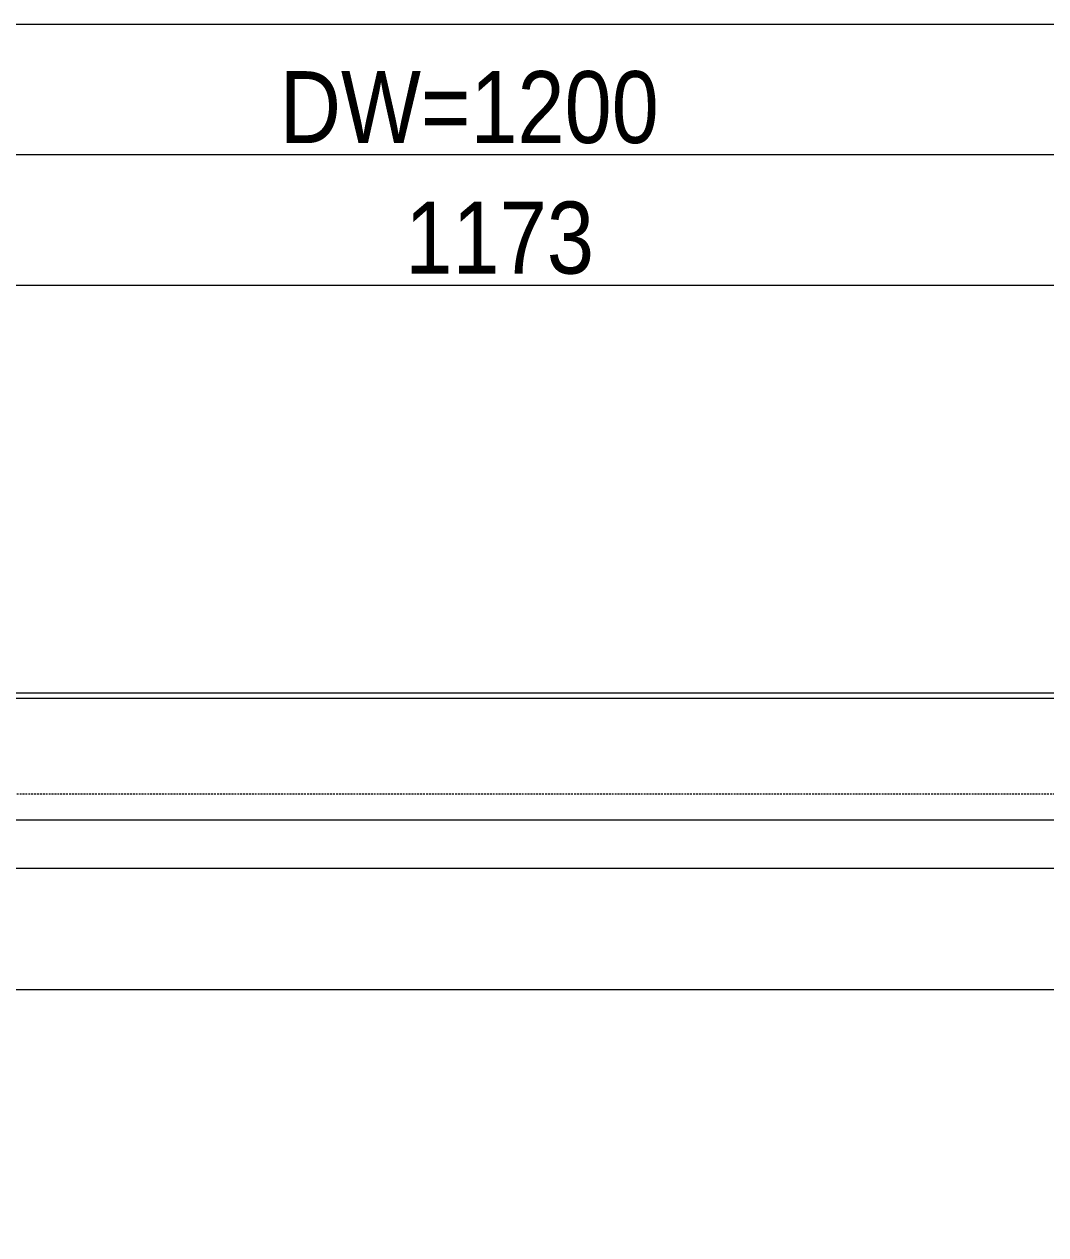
# Model space of a CAD drawing. Units: millimetres, scale not verified. Extents: x -4547 to 4547, y -2305 to 2305.
# Drawn here: x -1500.4 to -1109.8, y 456.9 to 920.1 of the extents above; entities that cross this region are included whole.
import ezdxf
from ezdxf.enums import TextEntityAlignment as Align

# ---------------------------------------------------------------- set-up
doc = ezdxf.new("R2010")
doc.units = ezdxf.units.MM
doc.header["$LTSCALE"] = 20
doc.linetypes.add('USER3', pattern=[1.11, 0.71, -0.4])
doc.layers.add('0-1_3一般', color=7, linetype='Continuous', lineweight=15)
doc.layers.add('0-2_2寸法-1', color=7, linetype='Continuous', lineweight=15)
doc.styles.add('ＭＳ Ｐゴシック', font='')
doc.styles.get('ＭＳ Ｐゴシック').set_extended_font_data('MS PGothic')

# ---------------------------------------------------------------- blocks, each defined once
blk = doc.blocks.new('グループ-20')
at = {"layer": '0-1_3一般'}
blk.add_lwpolyline([(12205.5, 13670), (-57754.5, 13670), (-57754.5, 12370), (12205.5, 12370)], close=True, dxfattribs=at)
blk = doc.blocks.new('グループ-24')
at = {"layer": '0-1_3一般'}
blk.add_line((11205.5, 11440), (-10794.5, 11440), dxfattribs=at)
blk.add_lwpolyline([(-11744.5, -31780), (-11744.5, 12740), (11235.5, 12740)], dxfattribs=at)
blk = doc.blocks.new('グループ-32')
at = {"layer": '0-1_3一般', "linetype": 'USER3'}
blk.add_lwpolyline([(12205.5, 13710), (-57754.5, 13710), (-57754.5, 12940), (12205.5, 12940)], close=True, dxfattribs=at)
blk = doc.blocks.new('グループ-33')
at = {"layer": '0-1_3一般'}
blk.add_line((12205.5, 13710), (-57754.5, 13710), dxfattribs=at)
blk = doc.blocks.new('グループ-37')
at = {"layer": '0-1_3一般'}
for name in ['グループ-33', 'グループ-32', 'グループ-24', 'グループ-20']:
    blk.add_blockref(name, (0, 0), dxfattribs=at)

msp = doc.modelspace()

# ---------------------------------------------------------------- linework, layer by layer
at = {"layer": '0-2_2寸法-1'}
for p, q in [((-4217.09, 920.11), (-741.6, 920.11)), ((-741.6, 870.11), (-1919.09, 870.11)), ((-741.6, 820.11), (-1892.09, 820.11))]:
    msp.add_line(p, q, dxfattribs=at)

# ---------------------------------------------------------------- block references
at = {"layer": '0-1_3一般', "xscale": 0.05, "yscale": 0.05}
msp.add_blockref('グループ-37', (-1340.62, -21.39), dxfattribs=at)

# ---------------------------------------------------------------- texts
at = {"layer": '0-2_2寸法-1', "style": 'ＭＳ Ｐゴシック', "width": 0.9}
for s, height, p in [('DW=1200', 27.51, (-1402.69, 866.39)), ('1173', 27.57, (-1354.74, 816.39))]:
    msp.add_text(s, height=height, dxfattribs=at).set_placement(p, align=Align.BOTTOM_LEFT)

doc.saveas('drawing.dxf')
